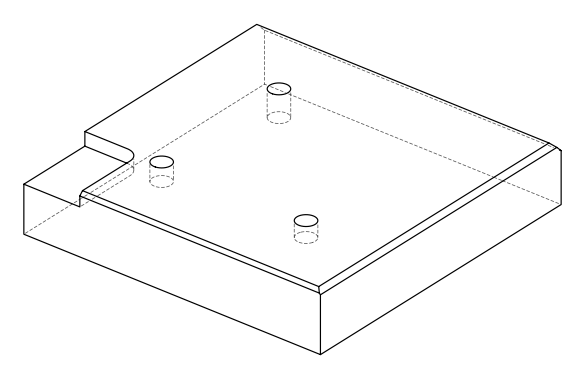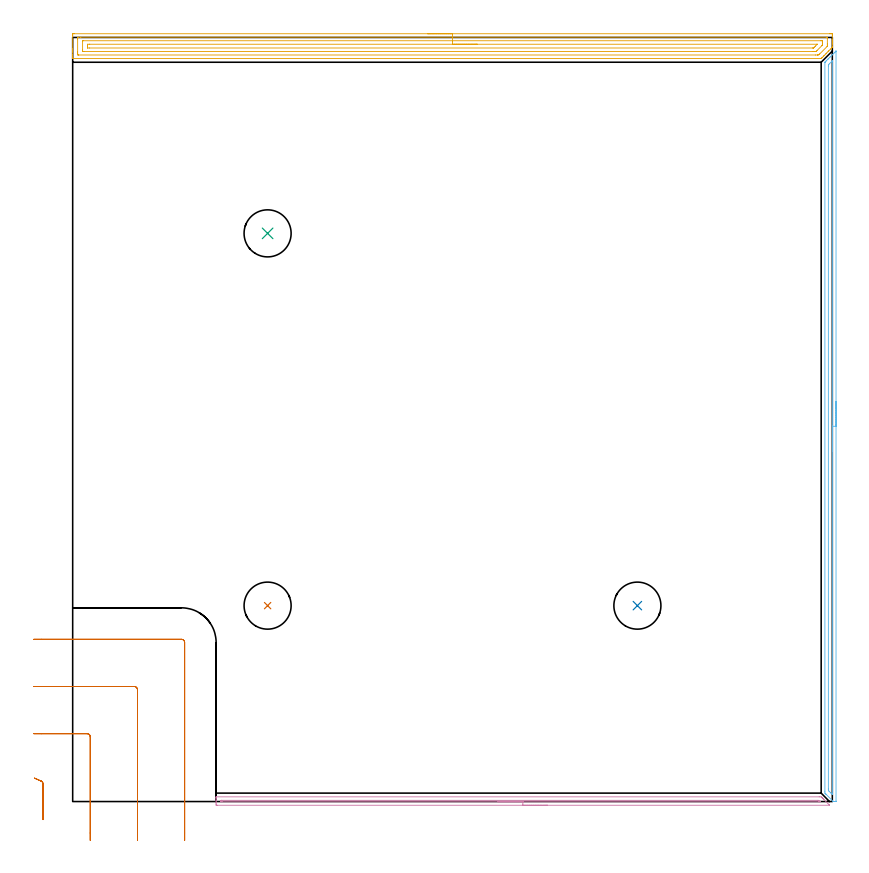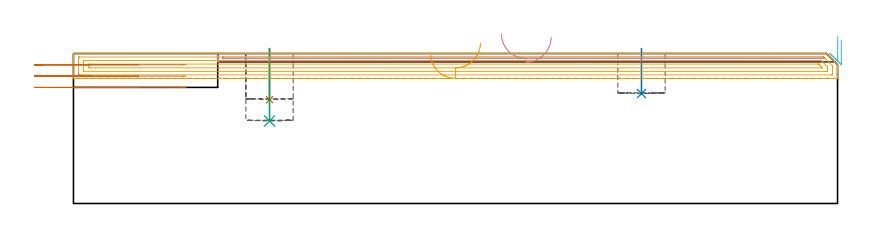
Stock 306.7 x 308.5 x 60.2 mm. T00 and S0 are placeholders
(PLAN: 7 operations, 2 tool changes, 21.6 min)
(1 INDEXABLE_INSERT_DRILL_BLIND_HOLE_FROM_SOLID | STEP1POCKET | NXT0302_009 | 0.08 min | 5175 mm3)
(2 INDEXABLE_INSERT_DRILL_BLIND_HOLE_FROM_SOLID_1 | STEP1POCKET_1 | NXT0302_009 | 0.07 min | 4497 mm3)
(3 INDEXABLE_INSERT_DRILL_BLIND_HOLE_FROM_SOLID_2 | STEP1POCKET_2 | NXT0302_009 | 0.12 min | 7612 mm3)
(4 AREA_MILL | FG_CHAMFER_SURFACE | UGT0205_001 | 4.08 min | 1454 mm3)
(5 AREA_MILL_1 | FG_CHAMFER_SURFACE_1 | UGT0205_001 | 10 min | 15338 mm3)
(6 AREA_MILL_2 | FG_CHAMFER_SURFACE_2 | UGT0205_001 | 4.97 min | 3018 mm3)
(7 MILL_CORNER_NOTCH_RECTANGULAR | CORNER_NOTCH_RECTANGULAR | UGT0201_109 | Follow Part, ap 6.35, ae 75% | 2.23 min | 61005 mm3)
(TOOL NXT0302_009 | Index. Insert Drill 19mm [880-D1900L25-05] | D19 PA176 FL95 Z2)
(TOOL UGT0205_001 | Chamfer Mill 20 x 3 x 45 deg. | D20 FL50 Z2)
(TOOL UGT0201_109 | End Mill 25.4 mm | D25.4 FL25 Z2)
(OP 1 INDEXABLE_INSERT_DRILL_BLIND_HOLE_FROM_SOLID)
G17 G21 G94 G90
T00 M6
G54
G17 G0 G90 X78.7 Y79.1 S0 M3
G43 Z70.2 H1
G94 G81 G98 Z41.7 F250. R62.2
G80
M5
M2
(OP 2 INDEXABLE_INSERT_DRILL_BLIND_HOLE_FROM_SOLID_1)
G17 G21 G94 G90
T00 M6
G54
G17 G0 G90 X228. Y79.1 S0 M3
G43 Z70.2 H1
G94 G81 G98 Z44.1 F250. R62.2
G80
M5
M2
(OP 3 INDEXABLE_INSERT_DRILL_BLIND_HOLE_FROM_SOLID_2)
G17 G21 G94 G90
T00 M6
G54
G17 G0 G90 X78.7 Y229.4 S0 M3
G43 Z70.2 H1
G94 G81 G98 Z33.1 F250. R62.2
G80
M5
M2
(OP 4 AREA_MILL)
G17 G21 G94 G90
T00 M6
G54
G17 G0 G90 X191.75 Y-1.5 S1061 M3
G43 Z70.2 H0
Z66.8
G94 G1 X191.712 Z65.928 F250.
X191.598 Z65.063
X191.409 Z64.212
X191.147 Z63.38
X190.813 Z62.574
X190.41 Z61.8
X189.941 Z61.064
X189.41 Z60.372
X188.821 Z59.729
X188.178 Z59.14
X187.486 Z58.608
X186.75 Z58.14
X185.976 Z57.737
X185.17 Z57.403
X184.338 Z57.141
X183.486 Z56.952
X182.622 Z56.838
X181.75 Z56.8
X58.513
X58.125 Y-1.496 Z56.801
X57.91 Y-1.491 Z56.804
X57.9 Y-1.115 Z57.179
Y-0.566 Z57.731
Y-0.238 Z58.058
Y0.311 Z58.607
Y0.638 Z58.933
Y1.293 Z59.593
Y1.612 Z59.912
X57.902 Y1.758 Z60.05
X57.91 Y1.898 Z60.188
X58.067 Y1.9 Z60.2
X301.415
X302.202 Y1.895 Z60.191
X302.308 Y1.793 Z60.09
X302.585 Y1.515 Z59.815
X302.648 Y1.452 Z59.752
X302.903 Y1.198 Z59.496
X303.025 Y1.077 Z59.373
X303.36 Y0.74 Z59.04
X305.52 Y-1.419 Z56.879
X305.582 Y-1.483 Z56.815
X305.584 Y-1.494 Z56.804
X305.582 Y-1.499 Z56.799
X181.75 Y-1.5 Z56.8
Y-0.086 Z58.214
X60.299 Y-0.085 Z58.215
X60.142 Y-0.084 Z58.216
X59.949 Y-0.079 Z58.221
X59.909 Y-0.078 Z58.222
X59.905 Y-0.05 Z58.25
X59.903 Y-0.02 Z58.28
X59.902 Y0.152 Z58.452
X59.91 Y0.467 Z58.767
X59.922 Y0.48 Z58.78
X59.938 Y0.482 Z58.782
X59.979 Y0.484 Z58.784
X60.062 Y0.485 Z58.785
X60.229 Y0.486 Z58.786
X300.678 Y0.485 Z58.785
X300.968 Y0.481 Z58.781
X301.112 Y0.479 Z58.779
X301.171 Y0.467 Z58.767
X301.205 Y0.436 Z58.736
X301.415 Y0.234 Z58.534
X301.658 Y-0.014 Z58.286
X301.708 Y-0.069 Z58.231
X301.715 Y-0.08 Z58.22
X301.7 Y-0.081 Z58.219
X301.644 Y-0.083 Z58.217
X301.415 Y-0.085 Z58.215
X301.259 Y-0.086 Z58.214
X181.75
X180.878 Z58.252
X180.013 Z58.366
X179.162 Z58.555
X178.33 Z58.817
X177.524 Z59.151
X176.75 Z59.554
X176.014 Z60.023
X175.322 Z60.554
X174.679 Z61.143
X174.09 Z61.786
X173.558 Z62.478
X173.09 Z63.214
X172.687 Z63.988
X172.353 Z64.794
X172.091 Z65.626
X171.902 Z66.478
X171.788 Z67.343
X171.75 Z68.214
G0 Z70.2
M5
M2
(OP 5 AREA_MILL_1)
G17 G21 G94 G90
T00 M6
G54
G17 G0 G90 X143.35 Y310. S1061 M3
G43 Z70.2 H0
Z60.2
G94 G1 X143.388 Z59.328 F250.
X143.502 Z58.464
X143.691 Z57.612
X143.953 Z56.78
X144.287 Z55.974
X144.69 Z55.2
X145.158 Z54.464
X145.69 Z53.772
X146.279 Z53.129
X146.922 Z52.54
X147.614 Z52.008
X148.35 Z51.54
X149.124 Z51.137
X149.93 Z50.803
X150.762 Z50.541
X151.613 Z50.352
X152.478 Z50.238
X153.35 Z50.2
X305.526
X306.084 Y309.998 Z50.202
X306.636 Y309.993 Z50.204
X306.692 Y309.991 Z50.205
X306.7 Y309.444 Z50.751
Y307.667 Z52.528
Y307.114 Z53.083
Y306.778 Z53.418
Y306.225 Z53.971
Y305.889 Z54.306
Y304.586 Z55.613
X306.699 Y304.556 Z55.643
X306.697 Y304.508 Z55.689
X306.68 Y304.482 Z55.716
X306.525 Y304.325 Z55.874
X306.102 Y303.902 Z56.298
X305.868 Y303.667 Z56.53
X305.226 Y303.026 Z57.174
X305.191 Y302.991 Z57.209
X304.98 Y302.778 Z57.418
X304.35 Y302.15 Z58.05
X304.298 Y302.098 Z58.102
X304.091 Y301.889 Z58.307
X303.474 Y301.274 Z58.926
X303.405 Y301.204 Z58.995
X303.202 Y301. Z59.196
X302.598 Y300.398 Z59.802
X302.512 Y300.311 Z59.888
X302.241 Y300.044 Z60.152
X302.195 Y300.004 Z60.189
X302.065 Y300. Z60.2
X0.169
X0.009 Y300.003 Z60.188
X0. Y300.042 Z60.149
Y300.421 Z59.779
Y300.771 Z59.428
Y301.444 Z58.751
Y302.67 Z57.527
Y303.222 Z56.972
Y303.835 Z56.36
Y309.168 Z51.029
X0.002 Y309.444 Z50.753
X0.008 Y309.992 Z50.206
X0.064 Y309.994 Z50.204
X0.616 Y310. Z50.2
X153.35
Y308.586 Z51.614
X304.268 Y308.585 Z51.615
X304.298 Y308.584 Z51.616
X304.69 Y308.556 Z51.644
X304.698 Y308.157 Z52.043
X304.7 Y305.889 Z54.311
Y305.489 Z54.711
X304.693 Y305. Z55.2
X304.69 Y304.952 Z55.248
X304.656 Y304.912 Z55.288
X304.599 Y304.85 Z55.35
X301.618 Y301.868 Z58.332
X301.404 Y301.658 Z58.542
X301.183 Y301.444 Z58.756
X300.754 Y301.416 Z58.784
X300.725 Y301.415 Z58.785
X299.862 Y301.414 Z58.786
X2.432 Y301.415 Z58.785
X2.402 Y301.416 Z58.784
X2.01 Y301.444 Z58.756
X2.002 Y301.843 Z58.357
X2. Y302.333 Z57.867
Y302.733 Z57.467
Y307.667 Z52.533
X2.002 Y308.065 Z52.135
X2.01 Y308.556 Z51.644
X2.373 Y308.584 Z51.616
X2.402 Y308.585 Z51.615
X3.265 Y308.586 Z51.614
X153.35
Y307.172 Z53.029
X302.116 Y307.171
X302.512 Y307.169 Z53.031
X302.643 Y307.167 Z53.033
X302.682 Y307.165 Z53.035
X302.69 Y307.09 Z53.11
X302.695 Y306.965 Z53.235
X302.699 Y306.778 Z53.422
X302.7 Y306.59 Z53.61
Y305.889 Z54.311
X302.699 Y305.703 Z54.497
X302.692 Y305.514 Z54.686
X302.687 Y305.398 Z54.802
X302.642 Y305.349 Z54.851
X302.512 Y305.212 Z54.988
X300.522 Y303.222 Z56.978
X300.173 Y302.883 Z57.317
X300.124 Y302.835 Z57.365
X300.03 Y302.833 Z57.367
X299.832 Y302.831 Z57.369
X299.334 Y302.829 Z57.371
X298.939 Y302.828 Z57.372
X4.584 Y302.829 Z57.371
X4.188 Y302.831 Z57.369
X4.057 Y302.833 Z57.367
X4.018 Y302.835 Z57.365
X4.01 Y302.91 Z57.29
X4.005 Y303.035 Z57.165
X4.001 Y303.222 Z56.978
X4. Y303.41 Z56.79
X4.001 Y306.964 Z53.236
X4.009 Y307.152 Z53.048
X4.012 Y307.166 Z53.034
X4.017 Y307.168 Z53.032
X4.04 Y307.17 Z53.03
X4.089 Y307.171 Z53.029
X4.188
X153.35 Y307.172
Y305.757 Z54.443
X300.455
X300.533 Y305.755 Z54.445
X300.584 Y305.751 Z54.449
X300.588 Y305.749 Z54.451
X300.582 Y305.738 Z54.462
X300.489 Y305.64 Z54.56
X299.832 Y304.981 Z55.219
X299.395 Y304.546 Z55.654
X299.241 Y304.394 Z55.806
X299.115 Y304.275 Z55.925
X299.077 Y304.249 Z55.951
X299.034 Y304.247 Z55.953
X298.939 Y304.244 Z55.956
X298.806 Y304.243 Z55.957
X6.735
X6.079 Y304.25 Z55.95
X6.01 Y304.254 Z55.946
X6.006 Y304.351 Z55.849
X6.002 Y304.559 Z55.641
X6. Y304.975 Z55.225
Y305.025 Z55.175
X6.002 Y305.441 Z54.759
X6.006 Y305.649 Z54.551
X6.01 Y305.746 Z54.454
X6.079 Y305.75 Z54.45
X6.735 Y305.757 Z54.443
X6.868
X153.35
X154.222 Z54.481
X155.086 Z54.595
X155.938 Z54.783
X156.77 Z55.046
X157.576 Z55.38
X158.35 Z55.782
X159.086 Z56.251
X159.778 Z56.782
X160.421 Z57.372
X161.01 Z58.015
X161.541 Z58.707
X162.01 Z59.443
X162.413 Z60.216
X162.747 Z61.022
X163.009 Z61.854
X163.198 Z62.706
X163.312 Z63.571
X163.35 Z64.443
G0 Z70.2
M5
M2
(OP 6 AREA_MILL_2)
G17 G21 G94 G90
T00 M6
G54
G17 G0 G90 X308.2 Y161.5 S1061 M3
G43 Z70.2 H0
Z65.7
G94 G1 Y161.462 Z64.828 F250.
Y161.348 Z63.964
Y161.159 Z63.112
Y160.897 Z62.28
Y160.563 Z61.474
Y160.16 Z60.7
Y159.691 Z59.964
Y159.16 Z59.272
Y158.571 Z58.629
Y157.928 Z58.04
Y157.236 Z57.508
Y156.5 Z57.04
Y155.726 Z56.637
Y154.92 Z56.303
Y154.088 Z56.041
Y153.236 Z55.852
Y152.372 Z55.738
Y151.5 Z55.7
Y0.164
X308.196 Y0.062 Z55.704
X308.192 Y0.01 Z55.706
X307.95 Y0. Z55.949
X307.601 Z56.298
X307.484 Z56.414
X307.388 Z56.509
X307.156 Y0.002 Z56.735
X307.098 Y0.01 Z56.793
X307.033 Y0.064 Z56.86
X306.934 Y0.164 Z56.963
X304.183 Y2.917 Z59.716
X304.094 Y3.005 Z59.805
X303.811 Y3.289 Z60.087
X303.705 Y3.397 Z60.191
X303.7 Y4.182 Z60.2
Y298.371
X303.704 Y298.496 Z60.189
X303.713 Y298.509 Z60.181
X303.883 Y298.683 Z60.016
X304.017 Y298.818 Z59.882
X304.183 Y298.984 Z59.714
X304.91 Y299.711 Z58.989
X305.066 Y299.868 Z58.83
X305.501 Y300.301 Z58.399
X305.803 Y300.603 Z58.096
X305.95 Y300.752 Z57.947
X306.372 Y301.172 Z57.528
X306.392 Y301.192 Z57.508
X306.696 Y301.496 Z57.203
X306.834 Y301.635 Z57.063
X307.23 Y302.03 Z56.67
X307.324 Y302.124 Z56.576
X307.588 Y302.389 Z56.31
X307.717 Y302.519 Z56.179
X308.087 Y302.887 Z55.813
X308.159 Y302.959 Z55.741
X308.187 Y302.984 Z55.713
X308.196 Y302.985 Z55.704
X308.2 Y302.984 Z55.7
Y151.5
X306.786 Z57.114
Y3.289
X306.783 Y2.912 Z57.117
X306.781 Y2.818 Z57.119
X306.78 Y2.787 Z57.12
X306.754 Y2.808 Z57.146
X306.666 Y2.891 Z57.234
X306.261 Y3.289 Z57.639
X305.95 Y3.6 Z57.95
X305.371 Y4.182 Z58.529
X305.175 Y4.387 Z58.725
X305.121 Y4.451 Z58.779
X305.119 Y4.499 Z58.781
X305.117 Y4.604 Z58.783
X305.114 Y5.027 Z58.786
Y5.075
X305.115 Y297.032 Z58.785
X305.121 Y297.449 Z58.779
X305.325 Y297.664 Z58.575
X305.576 Y297.925 Z58.324
X306.558 Y298.908 Z57.342
X306.654 Y298.999 Z57.246
X306.746 Y299.084 Z57.154
X306.779 Y299.11 Z57.121
X306.785 Y298.867 Z57.115
Y298.818
X306.786 Y151.5 Z57.114
Y150.628 Z57.152
Y149.763 Z57.266
Y148.912 Z57.455
Y148.08 Z57.717
Y147.274 Z58.051
Y146.5 Z58.454
Y145.764 Z58.923
Y145.072 Z59.454
Y144.429 Z60.043
Y143.84 Z60.686
Y143.308 Z61.378
Y142.84 Z62.114
Y142.437 Z62.888
Y142.103 Z63.694
Y141.841 Z64.526
Y141.652 Z65.378
Y141.538 Z66.243
Y141.5 Z67.114
G0 Z70.2
M5
M2
(OP 7 MILL_CORNER_NOTCH_RECTANGULAR)
G17 G21 G94 G90
T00 M6
G54
G17 G0 G90 X-11.95 Y-7.3 S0 M3
G43 Z70.2 H0
Z55.667
G94 G1 Y-4.3 F250.
Y7.088 F500.
G3 X-12.7 Y8.241 R1.27
G1 X-15.437 Y9.469 F250.
G0 Z70.2
X7.1 Y-15.7
Z55.667
G1 Y-12.7
Y26.135 F500.
G3 X5.835 Y27.4 R1.27
G1 X-12.7
X-15.7 F250.
G0 Z70.2
X26.15 Y-15.7
Z55.667
G1 Y-12.7
Y45.185 F500.
G3 X24.885 Y46.45 R1.27
G1 X-12.7
X-15.7 F250.
G0 Z70.2
X45.2 Y-15.7
Z55.667
G1 Y-12.7
Y64.235 F500.
G3 X43.935 Y65.5 R1.27
G1 X-12.7
X-15.7 F250.
G0 Z70.2
X-11.95 Y-7.3
Z51.133
G1 Y-4.3
Y7.088 F500.
G3 X-12.7 Y8.241 R1.27
G1 X-15.437 Y9.469 F250.
G0 Z70.2
X7.1 Y-15.7
Z51.133
G1 Y-12.7
Y26.135 F500.
G3 X5.835 Y27.4 R1.27
G1 X-12.7
X-15.7 F250.
G0 Z70.2
X26.15 Y-15.7
Z51.133
G1 Y-12.7
Y45.185 F500.
G3 X24.885 Y46.45 R1.27
G1 X-12.7
X-15.7 F250.
G0 Z70.2
X45.2 Y-15.7
Z51.133
G1 Y-12.7
Y64.235 F500.
G3 X43.935 Y65.5 R1.27
G1 X-12.7
X-15.7 F250.
G0 Z70.2
X-11.95 Y-7.3
Z46.6
G1 Y-4.3
Y7.088 F500.
G3 X-12.7 Y8.241 R1.27
G1 X-15.437 Y9.469 F250.
G0 Z70.2
X7.1 Y-15.7
Z46.6
G1 Y-12.7
Y26.135 F500.
G3 X5.835 Y27.4 R1.27
G1 X-12.7
X-15.7 F250.
G0 Z70.2
X26.15 Y-15.7
Z46.6
G1 Y-12.7
Y45.185 F500.
G3 X24.885 Y46.45 R1.27
G1 X-12.7
X-15.7 F250.
G0 Z70.2
X45.2 Y-15.7
Z46.6
G1 Y-12.7
Y64.235 F500.
G3 X43.935 Y65.5 R1.27
G1 X-12.7
X-15.7 F250.
G0 Z70.2
M5
M2
